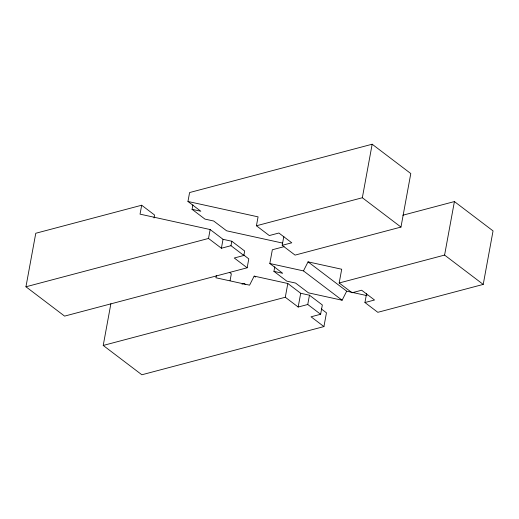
<?xml version="1.0" encoding="UTF-8"?>
<svg xmlns="http://www.w3.org/2000/svg" width="519" height="519" viewBox="0 0 519 519"><rect width="100%" height="100%" fill="white"/><g stroke="black" fill="none" stroke-linecap="round" stroke-linejoin="round"><path stroke-width="0.78" d="M243.638 254.959L248.789 258.871L247.154 267.785L64.59 316.11L25.95 286.78L35.772 233.265L141.681 205.232L154.558 215.009L154.013 217.986M321.306 308.922L326.457 312.827L323.934 326.581L141.862 374.776L103.223 345.446L110.878 303.732M141.681 205.232L140.039 214.152L210.156 229.541L223.034 239.317L231.798 241.238L244.676 251.014L243.859 255.471L234.277 258.008L247.154 267.785M192.886 204.862L192.069 209.326L200.834 211.246L187.956 201.469L189.591 192.549L372.162 144.224L410.795 173.554L400.973 227.069L295.071 255.108L282.187 245.331L283.828 236.411M243.859 255.471L230.981 245.695L221.399 248.231L208.515 238.455L210.156 229.541M216.352 275.485L215.93 277.775L249.581 285.165L254.167 276.114L287.818 283.497L300.696 293.274L309.46 295.201L322.338 304.977L320.632 314.267L311.05 316.804L323.934 326.581M221.399 248.231L223.034 239.317M230.981 245.695L231.798 241.238M230.073 280.682L231.338 273.805L229.404 272.339M282.187 245.331L291.769 242.795L278.891 233.018L269.309 235.555L256.431 225.771L258.066 216.858L187.956 201.469M274.791 266.721L273.935 271.366L282.699 273.292L269.822 263.516L272.345 249.762L284.068 246.661M320.632 314.267L307.754 304.491L298.172 307.027L285.294 297.251L287.818 283.497M298.172 307.027L300.696 293.274M307.754 304.491L309.46 295.201M366.622 293.371L364.941 302.538L374.523 300.001L361.646 290.225L352.064 292.761L339.179 282.985L341.703 269.238L308.052 261.848L303.472 270.899L269.822 263.516M400.973 227.069L362.34 197.739L372.162 144.224M454.41 201.567L493.05 230.903L483.228 284.412L444.588 255.082L454.41 201.567L402.841 215.223M273.935 271.366L286.812 281.142L295.577 283.069L308.461 292.846L342.112 300.229L346.692 291.178L367.037 295.648M25.95 286.78L208.515 238.455M256.431 225.771L362.34 197.739M242.003 284.165L244.215 283.582L245.5 284.561M103.223 345.446L285.294 297.251M339.179 282.985L444.588 255.082M483.228 284.412L377.819 312.315L364.941 302.538M282.524 243.074L226.595 230.799L213.711 221.023L204.947 219.102L192.069 209.326M308.052 261.848L346.692 291.178M303.472 270.899L342.112 300.229M254.167 276.114L255.452 277.094"/></g></svg>
